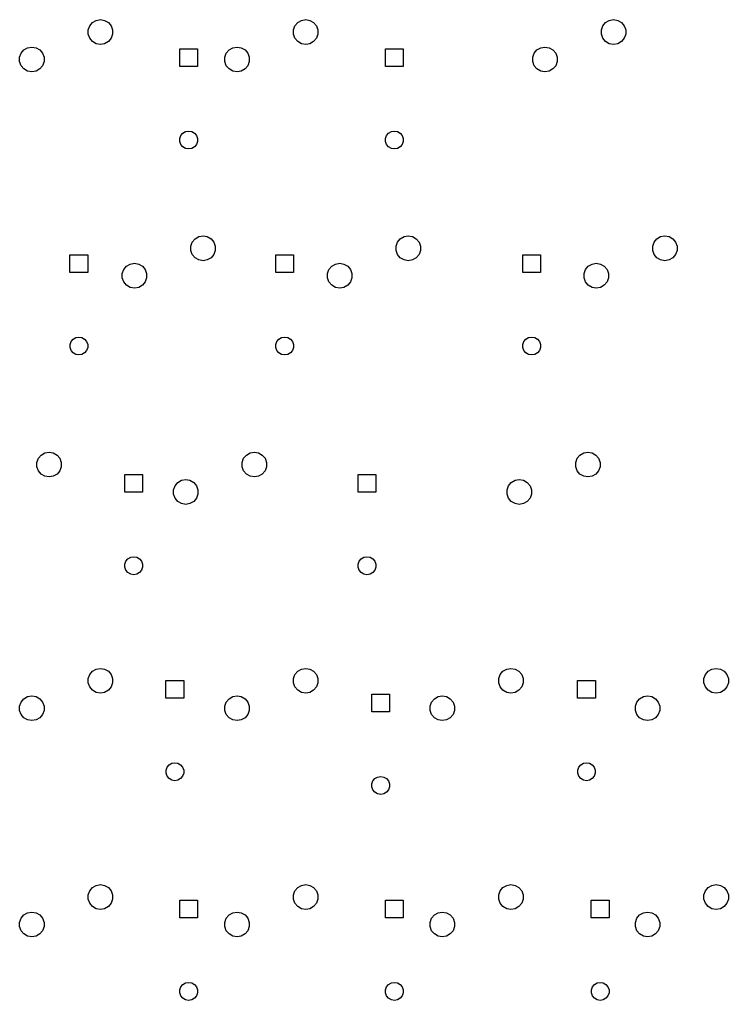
# Model space of a CAD drawing. Extents: x 48 to 327, y -250 to -138.
# Drawn here: x 261.7 to 327.3, y -244.5 to -153.8 of the extents above; entities that cross this region are included whole.
import ezdxf

# ---------------------------------------------------------------- set-up
doc = ezdxf.new("R2010")
doc.units = 0
doc.header["$MEASUREMENT"] = 0
doc.layers.add('BLACK', color=7, linetype='CONTINUOUS')

msp = doc.modelspace()

# ---------------------------------------------------------------- linework, layer by layer
at = {"layer": 'Black'}
for p, q in [((268.171, -154.346), (268.427, -154.041)), ((268.427, -154.041), (268.773, -153.842)), ((268.773, -153.842), (269.165, -153.773)), ((269.165, -153.773), (269.557, -153.842)), ((269.557, -153.842), (269.903, -154.041)), ((269.903, -154.041), (270.159, -154.346)), ((287.171, -154.346), (287.427, -154.041)), ((287.427, -154.041), (287.773, -153.842)), ((287.773, -153.842), (288.165, -153.773)), ((288.165, -153.773), (288.557, -153.842)), ((288.557, -153.842), (288.903, -154.041)), ((288.903, -154.041), (289.159, -154.346)), ((315.671, -154.346), (315.927, -154.041)), ((315.927, -154.041), (316.273, -153.842)), ((316.273, -153.842), (316.665, -153.773)), ((316.665, -153.773), (317.057, -153.842)), ((317.057, -153.842), (317.403, -154.041)), ((317.403, -154.041), (317.659, -154.346)), ((268.035, -154.721), (268.171, -154.346)), ((268.035, -155.119), (268.035, -154.721)), ((270.159, -154.346), (270.295, -154.721)), ((270.295, -154.721), (270.295, -155.119)), ((287.035, -154.721), (287.171, -154.346)), ((287.035, -155.119), (287.035, -154.721)), ((289.159, -154.346), (289.295, -154.721)), ((289.295, -154.721), (289.295, -155.119)), ((315.535, -154.721), (315.671, -154.346)), ((315.535, -155.119), (315.535, -154.721)), ((317.659, -154.346), (317.795, -154.721)), ((317.795, -154.721), (317.795, -155.119)), ((268.171, -155.494), (268.035, -155.119)), ((268.427, -155.799), (268.171, -155.494)), ((268.773, -155.998), (268.427, -155.799)), ((269.165, -156.067), (268.773, -155.998)), ((269.557, -155.998), (269.165, -156.067)), ((269.903, -155.799), (269.557, -155.998)), ((270.159, -155.494), (269.903, -155.799)), ((270.295, -155.119), (270.159, -155.494)), ((287.171, -155.494), (287.035, -155.119)), ((287.427, -155.799), (287.171, -155.494)), ((287.773, -155.998), (287.427, -155.799)), ((288.165, -156.067), (287.773, -155.998)), ((288.557, -155.998), (288.165, -156.067)), ((288.903, -155.799), (288.557, -155.998)), ((289.159, -155.494), (288.903, -155.799)), ((289.295, -155.119), (289.159, -155.494)), ((315.671, -155.494), (315.535, -155.119)), ((315.927, -155.799), (315.671, -155.494)), ((316.273, -155.998), (315.927, -155.799)), ((316.665, -156.067), (316.273, -155.998)), ((317.057, -155.998), (316.665, -156.067)), ((317.403, -155.799), (317.057, -155.998)), ((317.659, -155.494), (317.403, -155.799)), ((317.795, -155.119), (317.659, -155.494)), ((261.685, -157.261), (261.821, -156.886)), ((261.821, -156.886), (262.077, -156.581)), ((262.077, -156.581), (262.423, -156.382)), ((262.423, -156.382), (262.815, -156.313)), ((262.815, -156.313), (263.207, -156.382)), ((263.207, -156.382), (263.553, -156.581)), ((263.553, -156.581), (263.809, -156.886)), ((263.809, -156.886), (263.945, -157.261)), ((276.505, -158.115), (276.505, -156.464)), ((276.505, -156.464), (278.155, -156.464)), ((278.155, -156.464), (278.155, -158.115)), ((280.685, -157.261), (280.821, -156.886)), ((280.821, -156.886), (281.077, -156.581)), ((281.077, -156.581), (281.423, -156.382)), ((281.423, -156.382), (281.815, -156.313)), ((281.815, -156.313), (282.207, -156.382)), ((282.207, -156.382), (282.553, -156.581)), ((282.553, -156.581), (282.809, -156.886)), ((282.809, -156.886), (282.945, -157.261)), ((295.554, -158.115), (295.554, -156.464)), ((295.554, -156.464), (297.205, -156.464)), ((297.205, -156.464), (297.205, -158.115)), ((309.185, -157.261), (309.321, -156.886)), ((309.321, -156.886), (309.577, -156.581)), ((309.577, -156.581), (309.923, -156.382)), ((309.923, -156.382), (310.315, -156.313)), ((310.315, -156.313), (310.707, -156.382)), ((310.707, -156.382), (311.053, -156.581)), ((311.053, -156.581), (311.309, -156.886)), ((311.309, -156.886), (311.445, -157.261)), ((261.685, -157.659), (261.685, -157.261)), ((261.821, -158.034), (261.685, -157.659)), ((263.945, -157.659), (263.809, -158.034)), ((263.945, -157.261), (263.945, -157.659)), ((280.685, -157.659), (280.685, -157.261)), ((280.821, -158.034), (280.685, -157.659)), ((282.945, -157.659), (282.809, -158.034)), ((282.945, -157.261), (282.945, -157.659)), ((309.185, -157.659), (309.185, -157.261)), ((309.321, -158.034), (309.185, -157.659)), ((311.445, -157.659), (311.309, -158.034)), ((311.445, -157.261), (311.445, -157.659)), ((262.077, -158.339), (261.821, -158.034)), ((262.423, -158.538), (262.077, -158.339)), ((262.815, -158.607), (262.423, -158.538)), ((263.207, -158.538), (262.815, -158.607)), ((263.553, -158.339), (263.207, -158.538)), ((263.809, -158.034), (263.553, -158.339)), ((278.155, -158.115), (276.505, -158.115)), ((281.077, -158.339), (280.821, -158.034)), ((281.423, -158.538), (281.077, -158.339)), ((281.815, -158.607), (281.423, -158.538)), ((282.207, -158.538), (281.815, -158.607)), ((282.553, -158.339), (282.207, -158.538)), ((282.809, -158.034), (282.553, -158.339)), ((297.205, -158.115), (295.554, -158.115)), ((309.577, -158.339), (309.321, -158.034)), ((309.923, -158.538), (309.577, -158.339)), ((310.315, -158.607), (309.923, -158.538)), ((310.707, -158.538), (310.315, -158.607)), ((311.053, -158.339), (310.707, -158.538)), ((311.309, -158.034), (311.053, -158.339)), ((276.797, -164.275), (277.047, -164.131)), ((277.047, -164.131), (277.33, -164.081)), ((277.33, -164.081), (277.613, -164.131)), ((277.613, -164.131), (277.863, -164.275)), ((295.847, -164.275), (296.097, -164.131)), ((296.097, -164.131), (296.38, -164.081)), ((296.38, -164.081), (296.663, -164.131)), ((296.663, -164.131), (296.913, -164.275)), ((276.514, -164.766), (276.612, -164.496)), ((276.514, -165.054), (276.514, -164.766)), ((276.612, -165.324), (276.514, -165.054)), ((276.612, -164.496), (276.797, -164.275)), ((277.863, -164.275), (278.048, -164.496)), ((278.048, -164.496), (278.146, -164.766)), ((278.146, -165.054), (278.048, -165.324)), ((278.146, -164.766), (278.146, -165.054)), ((295.564, -164.766), (295.662, -164.496)), ((295.564, -165.054), (295.564, -164.766)), ((295.662, -165.324), (295.564, -165.054)), ((295.662, -164.496), (295.847, -164.275)), ((296.913, -164.275), (297.098, -164.496)), ((297.098, -164.496), (297.196, -164.766)), ((297.196, -165.054), (297.098, -165.324)), ((297.196, -164.766), (297.196, -165.054)), ((276.797, -165.545), (276.612, -165.324)), ((277.047, -165.689), (276.797, -165.545)), ((277.33, -165.739), (277.047, -165.689)), ((277.613, -165.689), (277.33, -165.739)), ((277.863, -165.545), (277.613, -165.689)), ((278.048, -165.324), (277.863, -165.545)), ((295.847, -165.545), (295.662, -165.324)), ((296.097, -165.689), (295.847, -165.545)), ((296.38, -165.739), (296.097, -165.689)), ((296.663, -165.689), (296.38, -165.739)), ((296.913, -165.545), (296.663, -165.689)), ((297.098, -165.324), (296.913, -165.545)), ((277.671, -174.346), (277.927, -174.041)), ((277.927, -174.041), (278.273, -173.842)), ((278.273, -173.842), (278.665, -173.773)), ((278.665, -173.773), (279.057, -173.842)), ((279.057, -173.842), (279.403, -174.041)), ((279.403, -174.041), (279.659, -174.346)), ((296.671, -174.346), (296.927, -174.041)), ((296.927, -174.041), (297.273, -173.842)), ((297.273, -173.842), (297.665, -173.773)), ((297.665, -173.773), (298.057, -173.842)), ((298.057, -173.842), (298.403, -174.041)), ((298.403, -174.041), (298.659, -174.346)), ((320.421, -174.346), (320.677, -174.041)), ((320.677, -174.041), (321.023, -173.842)), ((321.023, -173.842), (321.415, -173.773)), ((321.415, -173.773), (321.807, -173.842)), ((321.807, -173.842), (322.153, -174.041)), ((322.153, -174.041), (322.409, -174.346)), ((277.535, -174.721), (277.671, -174.346)), ((277.535, -175.119), (277.535, -174.721)), ((279.659, -174.346), (279.795, -174.721)), ((279.795, -174.721), (279.795, -175.119)), ((296.535, -174.721), (296.671, -174.346)), ((296.535, -175.119), (296.535, -174.721)), ((298.659, -174.346), (298.795, -174.721)), ((298.795, -174.721), (298.795, -175.119)), ((320.285, -174.721), (320.421, -174.346)), ((320.285, -175.119), (320.285, -174.721)), ((322.409, -174.346), (322.545, -174.721)), ((322.545, -174.721), (322.545, -175.119)), ((266.344, -177.165), (266.344, -175.514)), ((266.344, -175.514), (267.995, -175.514)), ((267.995, -175.514), (267.995, -177.165)), ((277.671, -175.494), (277.535, -175.119)), ((277.927, -175.799), (277.671, -175.494)), ((278.273, -175.998), (277.927, -175.799)), ((279.403, -175.799), (279.057, -175.998)), ((279.659, -175.494), (279.403, -175.799)), ((279.795, -175.119), (279.659, -175.494)), ((285.394, -177.165), (285.394, -175.514)), ((285.394, -175.514), (287.046, -175.514)), ((287.046, -175.514), (287.046, -177.165)), ((296.671, -175.494), (296.535, -175.119)), ((296.927, -175.799), (296.671, -175.494)), ((297.273, -175.998), (296.927, -175.799)), ((298.403, -175.799), (298.057, -175.998)), ((298.659, -175.494), (298.403, -175.799)), ((298.795, -175.119), (298.659, -175.494)), ((308.255, -177.165), (308.255, -175.514)), ((308.255, -175.514), (309.905, -175.514)), ((309.905, -175.514), (309.905, -177.165)), ((320.421, -175.494), (320.285, -175.119)), ((320.677, -175.799), (320.421, -175.494)), ((321.023, -175.998), (320.677, -175.799)), ((322.153, -175.799), (321.807, -175.998)), ((322.409, -175.494), (322.153, -175.799)), ((322.545, -175.119), (322.409, -175.494)), ((271.321, -176.886), (271.577, -176.581)), ((271.577, -176.581), (271.923, -176.382)), ((271.923, -176.382), (272.315, -176.313)), ((272.315, -176.313), (272.707, -176.382)), ((272.707, -176.382), (273.053, -176.581)), ((273.053, -176.581), (273.309, -176.886)), ((278.665, -176.067), (278.273, -175.998)), ((279.057, -175.998), (278.665, -176.067)), ((290.321, -176.886), (290.577, -176.581)), ((290.577, -176.581), (290.923, -176.382)), ((290.923, -176.382), (291.315, -176.313)), ((291.315, -176.313), (291.707, -176.382)), ((291.707, -176.382), (292.053, -176.581)), ((292.053, -176.581), (292.309, -176.886)), ((297.665, -176.067), (297.273, -175.998)), ((298.057, -175.998), (297.665, -176.067)), ((314.071, -176.886), (314.327, -176.581)), ((314.327, -176.581), (314.673, -176.382)), ((314.673, -176.382), (315.065, -176.313)), ((315.065, -176.313), (315.457, -176.382)), ((315.457, -176.382), (315.803, -176.581)), ((315.803, -176.581), (316.059, -176.886)), ((321.415, -176.067), (321.023, -175.998)), ((321.807, -175.998), (321.415, -176.067)), ((267.995, -177.165), (266.344, -177.165)), ((271.185, -177.261), (271.321, -176.886)), ((271.185, -177.659), (271.185, -177.261)), ((271.321, -178.034), (271.185, -177.659)), ((273.309, -176.886), (273.445, -177.261)), ((273.445, -177.659), (273.309, -178.034)), ((273.445, -177.261), (273.445, -177.659)), ((287.046, -177.165), (285.394, -177.165)), ((290.185, -177.261), (290.321, -176.886)), ((290.185, -177.659), (290.185, -177.261)), ((290.321, -178.034), (290.185, -177.659)), ((292.309, -176.886), (292.445, -177.261)), ((292.445, -177.659), (292.309, -178.034)), ((292.445, -177.261), (292.445, -177.659)), ((309.905, -177.165), (308.255, -177.165)), ((313.935, -177.261), (314.071, -176.886)), ((313.935, -177.659), (313.935, -177.261)), ((314.071, -178.034), (313.935, -177.659)), ((316.059, -176.886), (316.195, -177.261)), ((316.195, -177.659), (316.059, -178.034)), ((316.195, -177.261), (316.195, -177.659)), ((271.577, -178.339), (271.321, -178.034)), ((271.923, -178.538), (271.577, -178.339)), ((272.315, -178.607), (271.923, -178.538)), ((272.707, -178.538), (272.315, -178.607)), ((273.053, -178.339), (272.707, -178.538)), ((273.309, -178.034), (273.053, -178.339)), ((290.577, -178.339), (290.321, -178.034)), ((290.923, -178.538), (290.577, -178.339)), ((291.315, -178.607), (290.923, -178.538)), ((291.707, -178.538), (291.315, -178.607)), ((292.053, -178.339), (291.707, -178.538)), ((292.309, -178.034), (292.053, -178.339)), ((314.327, -178.339), (314.071, -178.034)), ((314.673, -178.538), (314.327, -178.339)), ((315.065, -178.607), (314.673, -178.538)), ((315.457, -178.538), (315.065, -178.607)), ((315.803, -178.339), (315.457, -178.538)), ((316.059, -178.034), (315.803, -178.339)), ((266.637, -183.325), (266.887, -183.181)), ((266.887, -183.181), (267.17, -183.131)), ((267.17, -183.131), (267.453, -183.181)), ((267.453, -183.181), (267.703, -183.325)), ((285.687, -183.325), (285.937, -183.181)), ((285.937, -183.181), (286.22, -183.131)), ((286.22, -183.131), (286.503, -183.181)), ((286.503, -183.181), (286.753, -183.325)), ((308.547, -183.325), (308.797, -183.181)), ((308.797, -183.181), (309.08, -183.131)), ((309.08, -183.131), (309.363, -183.181)), ((309.363, -183.181), (309.613, -183.325)), ((266.354, -183.816), (266.452, -183.546)), ((266.354, -184.104), (266.354, -183.816)), ((266.452, -184.374), (266.354, -184.104)), ((266.452, -183.546), (266.637, -183.325)), ((267.703, -183.325), (267.888, -183.546)), ((267.888, -183.546), (267.986, -183.816)), ((267.986, -184.104), (267.888, -184.374)), ((267.986, -183.816), (267.986, -184.104)), ((285.404, -183.816), (285.502, -183.546)), ((285.404, -184.104), (285.404, -183.816)), ((285.502, -184.374), (285.404, -184.104)), ((285.502, -183.546), (285.687, -183.325)), ((286.753, -183.325), (286.938, -183.546)), ((286.938, -183.546), (287.036, -183.816)), ((287.036, -184.104), (286.938, -184.374)), ((287.036, -183.816), (287.036, -184.104)), ((308.264, -183.816), (308.362, -183.546)), ((308.264, -184.104), (308.264, -183.816)), ((308.362, -184.374), (308.264, -184.104)), ((308.362, -183.546), (308.547, -183.325)), ((309.613, -183.325), (309.798, -183.546)), ((309.798, -183.546), (309.896, -183.816)), ((309.896, -184.104), (309.798, -184.374)), ((309.896, -183.816), (309.896, -184.104)), ((266.637, -184.595), (266.452, -184.374)), ((266.887, -184.739), (266.637, -184.595)), ((267.17, -184.789), (266.887, -184.739)), ((267.453, -184.739), (267.17, -184.789)), ((267.703, -184.595), (267.453, -184.739)), ((267.888, -184.374), (267.703, -184.595)), ((285.687, -184.595), (285.502, -184.374)), ((285.937, -184.739), (285.687, -184.595)), ((286.22, -184.789), (285.937, -184.739)), ((286.503, -184.739), (286.22, -184.789)), ((286.753, -184.595), (286.503, -184.739)), ((286.938, -184.374), (286.753, -184.595)), ((308.547, -184.595), (308.362, -184.374)), ((308.797, -184.739), (308.547, -184.595)), ((309.08, -184.789), (308.797, -184.739)), ((309.363, -184.739), (309.08, -184.789)), ((309.613, -184.595), (309.363, -184.739)), ((309.798, -184.374), (309.613, -184.595)), ((263.421, -194.346), (263.677, -194.041)), ((263.677, -194.041), (264.023, -193.842)), ((264.023, -193.842), (264.415, -193.773)), ((264.415, -193.773), (264.807, -193.842)), ((264.807, -193.842), (265.153, -194.041)), ((265.153, -194.041), (265.409, -194.346)), ((282.421, -194.346), (282.677, -194.041)), ((282.677, -194.041), (283.023, -193.842)), ((283.023, -193.842), (283.415, -193.773)), ((283.415, -193.773), (283.807, -193.842)), ((283.807, -193.842), (284.153, -194.041)), ((284.153, -194.041), (284.409, -194.346)), ((313.296, -194.346), (313.552, -194.041)), ((313.552, -194.041), (313.898, -193.842)), ((313.898, -193.842), (314.29, -193.773)), ((314.29, -193.773), (314.682, -193.842)), ((314.682, -193.842), (315.028, -194.041)), ((315.028, -194.041), (315.284, -194.346)), ((263.285, -194.721), (263.421, -194.346)), ((263.285, -195.119), (263.285, -194.721)), ((265.409, -194.346), (265.545, -194.721)), ((265.545, -194.721), (265.545, -195.119)), ((282.285, -194.721), (282.421, -194.346)), ((282.285, -195.119), (282.285, -194.721)), ((284.409, -194.346), (284.545, -194.721)), ((284.545, -194.721), (284.545, -195.119)), ((313.16, -194.721), (313.296, -194.346)), ((313.16, -195.119), (313.16, -194.721)), ((315.284, -194.346), (315.42, -194.721)), ((315.42, -194.721), (315.42, -195.119)), ((263.421, -195.494), (263.285, -195.119)), ((263.677, -195.799), (263.421, -195.494)), ((264.023, -195.998), (263.677, -195.799)), ((265.153, -195.799), (264.807, -195.998)), ((265.409, -195.494), (265.153, -195.799)), ((265.545, -195.119), (265.409, -195.494)), ((271.424, -197.486), (271.424, -195.834)), ((271.424, -195.834), (273.075, -195.834)), ((273.075, -195.834), (273.075, -197.486)), ((282.421, -195.494), (282.285, -195.119)), ((282.677, -195.799), (282.421, -195.494)), ((283.023, -195.998), (282.677, -195.799)), ((284.153, -195.799), (283.807, -195.998)), ((284.409, -195.494), (284.153, -195.799)), ((284.545, -195.119), (284.409, -195.494)), ((293.014, -197.486), (293.014, -195.834)), ((293.014, -195.834), (294.666, -195.834)), ((294.666, -195.834), (294.666, -197.486)), ((313.296, -195.494), (313.16, -195.119)), ((313.552, -195.799), (313.296, -195.494)), ((313.898, -195.998), (313.552, -195.799)), ((315.028, -195.799), (314.682, -195.998)), ((315.284, -195.494), (315.028, -195.799)), ((315.42, -195.119), (315.284, -195.494)), ((264.415, -196.067), (264.023, -195.998)), ((264.807, -195.998), (264.415, -196.067)), ((276.071, -196.886), (276.327, -196.581)), ((276.327, -196.581), (276.673, -196.382)), ((276.673, -196.382), (277.065, -196.313)), ((277.065, -196.313), (277.457, -196.382)), ((277.457, -196.382), (277.803, -196.581)), ((277.803, -196.581), (278.059, -196.886)), ((283.415, -196.067), (283.023, -195.998)), ((283.807, -195.998), (283.415, -196.067)), ((306.946, -196.886), (307.202, -196.581)), ((307.202, -196.581), (307.548, -196.382)), ((307.548, -196.382), (307.94, -196.313)), ((307.94, -196.313), (308.332, -196.382)), ((308.332, -196.382), (308.678, -196.581)), ((308.678, -196.581), (308.934, -196.886)), ((314.29, -196.067), (313.898, -195.998)), ((314.682, -195.998), (314.29, -196.067)), ((273.075, -197.486), (271.424, -197.486)), ((275.935, -197.261), (276.071, -196.886)), ((275.935, -197.659), (275.935, -197.261)), ((276.071, -198.034), (275.935, -197.659)), ((278.059, -196.886), (278.195, -197.261)), ((278.195, -197.659), (278.059, -198.034)), ((278.195, -197.261), (278.195, -197.659)), ((294.666, -197.486), (293.014, -197.486)), ((306.81, -197.261), (306.946, -196.886)), ((306.81, -197.659), (306.81, -197.261)), ((306.946, -198.034), (306.81, -197.659)), ((308.934, -196.886), (309.07, -197.261)), ((309.07, -197.659), (308.934, -198.034)), ((309.07, -197.261), (309.07, -197.659)), ((276.327, -198.339), (276.071, -198.034)), ((276.673, -198.538), (276.327, -198.339)), ((277.065, -198.607), (276.673, -198.538)), ((277.457, -198.538), (277.065, -198.607)), ((277.803, -198.339), (277.457, -198.538)), ((278.059, -198.034), (277.803, -198.339)), ((307.202, -198.339), (306.946, -198.034)), ((307.548, -198.538), (307.202, -198.339)), ((307.94, -198.607), (307.548, -198.538)), ((308.332, -198.538), (307.94, -198.607)), ((308.678, -198.339), (308.332, -198.538)), ((308.934, -198.034), (308.678, -198.339)), ((271.434, -204.136), (271.532, -203.866)), ((271.532, -203.866), (271.717, -203.645)), ((271.717, -203.645), (271.967, -203.501)), ((271.967, -203.501), (272.25, -203.451)), ((272.25, -203.451), (272.533, -203.501)), ((272.533, -203.501), (272.783, -203.645)), ((272.783, -203.645), (272.968, -203.866)), ((272.968, -203.866), (273.066, -204.136)), ((293.024, -204.136), (293.122, -203.866)), ((293.122, -203.866), (293.307, -203.645)), ((293.307, -203.645), (293.557, -203.501)), ((293.557, -203.501), (293.84, -203.451)), ((293.84, -203.451), (294.123, -203.501)), ((294.123, -203.501), (294.373, -203.645)), ((294.373, -203.645), (294.558, -203.866)), ((294.558, -203.866), (294.656, -204.136)), ((271.434, -204.424), (271.434, -204.136)), ((271.532, -204.694), (271.434, -204.424)), ((271.717, -204.915), (271.532, -204.694)), ((271.967, -205.059), (271.717, -204.915)), ((272.783, -204.915), (272.533, -205.059)), ((272.968, -204.694), (272.783, -204.915)), ((273.066, -204.424), (272.968, -204.694)), ((273.066, -204.136), (273.066, -204.424)), ((293.024, -204.424), (293.024, -204.136)), ((293.122, -204.694), (293.024, -204.424)), ((293.307, -204.915), (293.122, -204.694)), ((293.557, -205.059), (293.307, -204.915)), ((294.373, -204.915), (294.123, -205.059)), ((294.558, -204.694), (294.373, -204.915)), ((294.656, -204.424), (294.558, -204.694)), ((294.656, -204.136), (294.656, -204.424)), ((272.25, -205.109), (271.967, -205.059)), ((272.533, -205.059), (272.25, -205.109)), ((293.84, -205.109), (293.557, -205.059)), ((294.123, -205.059), (293.84, -205.109)), ((268.171, -214.346), (268.427, -214.041)), ((268.427, -214.041), (268.773, -213.842)), ((268.773, -213.842), (269.165, -213.773)), ((269.165, -213.773), (269.557, -213.842)), ((269.557, -213.842), (269.903, -214.041)), ((269.903, -214.041), (270.159, -214.346)), ((287.171, -214.346), (287.427, -214.041)), ((287.427, -214.041), (287.773, -213.842)), ((287.773, -213.842), (288.165, -213.773)), ((288.165, -213.773), (288.557, -213.842)), ((288.557, -213.842), (288.903, -214.041)), ((288.903, -214.041), (289.159, -214.346)), ((306.171, -214.346), (306.427, -214.041)), ((306.427, -214.041), (306.773, -213.842)), ((306.773, -213.842), (307.165, -213.773)), ((307.165, -213.773), (307.557, -213.842)), ((307.557, -213.842), (307.903, -214.041)), ((307.903, -214.041), (308.159, -214.346)), ((325.171, -214.346), (325.427, -214.041)), ((325.427, -214.041), (325.773, -213.842)), ((325.773, -213.842), (326.165, -213.773)), ((326.165, -213.773), (326.557, -213.842)), ((326.557, -213.842), (326.903, -214.041)), ((326.903, -214.041), (327.159, -214.346)), ((268.035, -214.721), (268.171, -214.346)), ((268.035, -215.119), (268.035, -214.721)), ((270.159, -214.346), (270.295, -214.721)), ((270.295, -214.721), (270.295, -215.119)), ((275.234, -216.535), (275.234, -214.885)), ((275.234, -214.885), (276.885, -214.885)), ((276.885, -214.885), (276.885, -216.535)), ((287.035, -214.721), (287.171, -214.346)), ((287.035, -215.119), (287.035, -214.721)), ((289.159, -214.346), (289.295, -214.721)), ((289.295, -214.721), (289.295, -215.119)), ((306.035, -214.721), (306.171, -214.346)), ((306.035, -215.119), (306.035, -214.721)), ((308.159, -214.346), (308.295, -214.721)), ((308.295, -214.721), (308.295, -215.119)), ((313.334, -216.535), (313.334, -214.885)), ((313.334, -214.885), (314.986, -214.885)), ((314.986, -214.885), (314.986, -216.535)), ((325.035, -214.721), (325.171, -214.346)), ((325.035, -215.119), (325.035, -214.721)), ((327.159, -214.346), (327.295, -214.721)), ((327.295, -214.721), (327.295, -215.119)), ((268.171, -215.494), (268.035, -215.119)), ((268.427, -215.799), (268.171, -215.494)), ((268.773, -215.998), (268.427, -215.799)), ((269.903, -215.799), (269.557, -215.998)), ((270.159, -215.494), (269.903, -215.799)), ((270.295, -215.119), (270.159, -215.494)), ((287.171, -215.494), (287.035, -215.119)), ((287.427, -215.799), (287.171, -215.494)), ((287.773, -215.998), (287.427, -215.799)), ((288.903, -215.799), (288.557, -215.998)), ((289.159, -215.494), (288.903, -215.799)), ((289.295, -215.119), (289.159, -215.494)), ((306.171, -215.494), (306.035, -215.119)), ((306.427, -215.799), (306.171, -215.494)), ((306.773, -215.998), (306.427, -215.799)), ((307.903, -215.799), (307.557, -215.998)), ((308.159, -215.494), (307.903, -215.799)), ((308.295, -215.119), (308.159, -215.494)), ((325.171, -215.494), (325.035, -215.119)), ((325.427, -215.799), (325.171, -215.494)), ((325.773, -215.998), (325.427, -215.799)), ((326.903, -215.799), (326.557, -215.998)), ((327.159, -215.494), (326.903, -215.799)), ((327.295, -215.119), (327.159, -215.494)), ((261.821, -216.886), (262.077, -216.581)), ((262.077, -216.581), (262.423, -216.382)), ((262.423, -216.382), (262.815, -216.313)), ((262.815, -216.313), (263.207, -216.382)), ((263.207, -216.382), (263.553, -216.581)), ((263.553, -216.581), (263.809, -216.886)), ((269.165, -216.067), (268.773, -215.998)), ((269.557, -215.998), (269.165, -216.067)), ((276.885, -216.535), (275.234, -216.535)), ((280.821, -216.886), (281.077, -216.581)), ((281.077, -216.581), (281.423, -216.382)), ((281.423, -216.382), (281.815, -216.313)), ((281.815, -216.313), (282.207, -216.382)), ((282.207, -216.382), (282.553, -216.581)), ((282.553, -216.581), (282.809, -216.886)), ((288.165, -216.067), (287.773, -215.998)), ((288.557, -215.998), (288.165, -216.067)), ((294.284, -217.805), (294.284, -216.154)), ((294.284, -216.154), (295.935, -216.154)), ((295.935, -216.154), (295.935, -217.805)), ((299.821, -216.886), (300.077, -216.581)), ((300.077, -216.581), (300.423, -216.382)), ((300.423, -216.382), (300.815, -216.313)), ((300.815, -216.313), (301.207, -216.382)), ((301.207, -216.382), (301.553, -216.581)), ((301.553, -216.581), (301.809, -216.886)), ((307.165, -216.067), (306.773, -215.998)), ((307.557, -215.998), (307.165, -216.067)), ((314.986, -216.535), (313.334, -216.535)), ((318.821, -216.886), (319.077, -216.581)), ((319.077, -216.581), (319.423, -216.382)), ((319.423, -216.382), (319.815, -216.313)), ((319.815, -216.313), (320.207, -216.382)), ((320.207, -216.382), (320.553, -216.581)), ((320.553, -216.581), (320.809, -216.886)), ((326.165, -216.067), (325.773, -215.998)), ((326.557, -215.998), (326.165, -216.067)), ((261.685, -217.261), (261.821, -216.886)), ((261.685, -217.659), (261.685, -217.261)), ((261.821, -218.034), (261.685, -217.659)), ((263.809, -216.886), (263.945, -217.261)), ((263.945, -217.659), (263.809, -218.034)), ((263.945, -217.261), (263.945, -217.659)), ((280.685, -217.261), (280.821, -216.886)), ((280.685, -217.659), (280.685, -217.261)), ((280.821, -218.034), (280.685, -217.659)), ((282.809, -216.886), (282.945, -217.261)), ((282.945, -217.659), (282.809, -218.034)), ((282.945, -217.261), (282.945, -217.659)), ((299.685, -217.261), (299.821, -216.886)), ((299.685, -217.659), (299.685, -217.261)), ((299.821, -218.034), (299.685, -217.659)), ((301.809, -216.886), (301.945, -217.261)), ((301.945, -217.659), (301.809, -218.034)), ((301.945, -217.261), (301.945, -217.659)), ((318.685, -217.261), (318.821, -216.886)), ((318.685, -217.659), (318.685, -217.261)), ((318.821, -218.034), (318.685, -217.659)), ((320.809, -216.886), (320.945, -217.261)), ((320.945, -217.659), (320.809, -218.034)), ((320.945, -217.261), (320.945, -217.659)), ((262.077, -218.339), (261.821, -218.034)), ((262.423, -218.538), (262.077, -218.339)), ((262.815, -218.607), (262.423, -218.538)), ((263.207, -218.538), (262.815, -218.607)), ((263.553, -218.339), (263.207, -218.538)), ((263.809, -218.034), (263.553, -218.339)), ((281.077, -218.339), (280.821, -218.034)), ((281.423, -218.538), (281.077, -218.339)), ((281.815, -218.607), (281.423, -218.538)), ((282.207, -218.538), (281.815, -218.607)), ((282.553, -218.339), (282.207, -218.538)), ((282.809, -218.034), (282.553, -218.339)), ((295.935, -217.805), (294.284, -217.805)), ((300.077, -218.339), (299.821, -218.034)), ((300.423, -218.538), (300.077, -218.339)), ((300.815, -218.607), (300.423, -218.538)), ((301.207, -218.538), (300.815, -218.607)), ((301.553, -218.339), (301.207, -218.538)), ((301.809, -218.034), (301.553, -218.339)), ((319.077, -218.339), (318.821, -218.034)), ((319.423, -218.538), (319.077, -218.339)), ((319.815, -218.607), (319.423, -218.538)), ((320.207, -218.538), (319.815, -218.607)), ((320.553, -218.339), (320.207, -218.538)), ((320.809, -218.034), (320.553, -218.339)), ((275.244, -223.186), (275.342, -222.916)), ((275.342, -222.916), (275.527, -222.695)), ((275.527, -222.695), (275.777, -222.551)), ((275.777, -222.551), (276.06, -222.501)), ((276.06, -222.501), (276.343, -222.551)), ((276.343, -222.551), (276.593, -222.695)), ((276.593, -222.695), (276.778, -222.916)), ((276.778, -222.916), (276.876, -223.186)), ((313.344, -223.186), (313.442, -222.916)), ((313.442, -222.916), (313.627, -222.695)), ((313.627, -222.695), (313.877, -222.551)), ((313.877, -222.551), (314.16, -222.501)), ((314.16, -222.501), (314.443, -222.551)), ((314.443, -222.551), (314.693, -222.695)), ((314.693, -222.695), (314.878, -222.916)), ((314.878, -222.916), (314.976, -223.186)), ((275.244, -223.474), (275.244, -223.186)), ((275.342, -223.744), (275.244, -223.474)), ((275.527, -223.965), (275.342, -223.744)), ((275.777, -224.109), (275.527, -223.965)), ((276.593, -223.965), (276.343, -224.109)), ((276.778, -223.744), (276.593, -223.965)), ((276.876, -223.474), (276.778, -223.744)), ((276.876, -223.186), (276.876, -223.474)), ((294.392, -224.186), (294.577, -223.965)), ((294.577, -223.965), (294.827, -223.821)), ((294.827, -223.821), (295.11, -223.771)), ((295.11, -223.771), (295.393, -223.821)), ((295.393, -223.821), (295.643, -223.965)), ((295.643, -223.965), (295.828, -224.186)), ((313.344, -223.474), (313.344, -223.186)), ((313.442, -223.744), (313.344, -223.474)), ((313.627, -223.965), (313.442, -223.744)), ((313.877, -224.109), (313.627, -223.965)), ((314.693, -223.965), (314.443, -224.109)), ((314.878, -223.744), (314.693, -223.965)), ((314.976, -223.474), (314.878, -223.744)), ((314.976, -223.186), (314.976, -223.474)), ((276.06, -224.159), (275.777, -224.109)), ((276.343, -224.109), (276.06, -224.159)), ((294.294, -224.456), (294.392, -224.186)), ((294.294, -224.744), (294.294, -224.456)), ((294.392, -225.014), (294.294, -224.744)), ((295.828, -224.186), (295.926, -224.456)), ((295.926, -224.744), (295.828, -225.014)), ((295.926, -224.456), (295.926, -224.744)), ((314.16, -224.159), (313.877, -224.109)), ((314.443, -224.109), (314.16, -224.159)), ((294.577, -225.235), (294.392, -225.014)), ((294.827, -225.379), (294.577, -225.235)), ((295.11, -225.429), (294.827, -225.379)), ((295.393, -225.379), (295.11, -225.429)), ((295.643, -225.235), (295.393, -225.379)), ((295.828, -225.014), (295.643, -225.235)), ((268.427, -234.041), (268.773, -233.842)), ((268.773, -233.842), (269.165, -233.773)), ((269.165, -233.773), (269.557, -233.842)), ((269.557, -233.842), (269.903, -234.041)), ((287.427, -234.041), (287.773, -233.842)), ((287.773, -233.842), (288.165, -233.773)), ((288.165, -233.773), (288.557, -233.842)), ((288.557, -233.842), (288.903, -234.041)), ((306.427, -234.041), (306.773, -233.842)), ((306.773, -233.842), (307.165, -233.773)), ((307.165, -233.773), (307.557, -233.842)), ((307.557, -233.842), (307.903, -234.041)), ((325.427, -234.041), (325.773, -233.842)), ((325.773, -233.842), (326.165, -233.773)), ((326.165, -233.773), (326.557, -233.842)), ((326.557, -233.842), (326.903, -234.041)), ((268.035, -234.721), (268.171, -234.346)), ((268.035, -235.119), (268.035, -234.721)), ((268.171, -234.346), (268.427, -234.041)), ((269.903, -234.041), (270.159, -234.346)), ((270.159, -234.346), (270.295, -234.721)), ((270.295, -234.721), (270.295, -235.119)), ((287.035, -234.721), (287.171, -234.346)), ((287.035, -235.119), (287.035, -234.721)), ((287.171, -234.346), (287.427, -234.041)), ((288.903, -234.041), (289.159, -234.346)), ((289.159, -234.346), (289.295, -234.721)), ((289.295, -234.721), (289.295, -235.119)), ((306.035, -234.721), (306.171, -234.346)), ((306.035, -235.119), (306.035, -234.721)), ((306.171, -234.346), (306.427, -234.041)), ((307.903, -234.041), (308.159, -234.346)), ((308.159, -234.346), (308.295, -234.721)), ((308.295, -234.721), (308.295, -235.119)), ((325.035, -234.721), (325.171, -234.346)), ((325.035, -235.119), (325.035, -234.721)), ((325.171, -234.346), (325.427, -234.041)), ((326.903, -234.041), (327.159, -234.346)), ((327.159, -234.346), (327.295, -234.721)), ((327.295, -234.721), (327.295, -235.119)), ((268.171, -235.494), (268.035, -235.119)), ((268.427, -235.799), (268.171, -235.494)), ((268.773, -235.998), (268.427, -235.799)), ((269.903, -235.799), (269.557, -235.998)), ((270.159, -235.494), (269.903, -235.799)), ((270.295, -235.119), (270.159, -235.494)), ((276.505, -236.855), (276.505, -235.204)), ((276.505, -235.204), (278.155, -235.204)), ((278.155, -235.204), (278.155, -236.855)), ((287.171, -235.494), (287.035, -235.119)), ((287.427, -235.799), (287.171, -235.494)), ((287.773, -235.998), (287.427, -235.799)), ((288.903, -235.799), (288.557, -235.998)), ((289.159, -235.494), (288.903, -235.799)), ((289.295, -235.119), (289.159, -235.494)), ((295.554, -236.855), (295.554, -235.204)), ((295.554, -235.204), (297.205, -235.204)), ((297.205, -235.204), (297.205, -236.855)), ((306.171, -235.494), (306.035, -235.119)), ((306.427, -235.799), (306.171, -235.494)), ((306.773, -235.998), (306.427, -235.799)), ((307.903, -235.799), (307.557, -235.998)), ((308.159, -235.494), (307.903, -235.799)), ((308.295, -235.119), (308.159, -235.494)), ((314.604, -236.855), (314.604, -235.204)), ((314.604, -235.204), (316.255, -235.204)), ((316.255, -235.204), (316.255, -236.855)), ((325.171, -235.494), (325.035, -235.119)), ((325.427, -235.799), (325.171, -235.494)), ((325.773, -235.998), (325.427, -235.799)), ((326.903, -235.799), (326.557, -235.998)), ((327.159, -235.494), (326.903, -235.799)), ((327.295, -235.119), (327.159, -235.494)), ((261.821, -236.886), (262.077, -236.581)), ((262.077, -236.581), (262.423, -236.382)), ((262.423, -236.382), (262.815, -236.313)), ((262.815, -236.313), (263.207, -236.382)), ((263.207, -236.382), (263.553, -236.581)), ((263.553, -236.581), (263.809, -236.886)), ((269.165, -236.067), (268.773, -235.998)), ((269.557, -235.998), (269.165, -236.067)), ((280.821, -236.886), (281.077, -236.581)), ((281.077, -236.581), (281.423, -236.382)), ((281.423, -236.382), (281.815, -236.313)), ((281.815, -236.313), (282.207, -236.382)), ((282.207, -236.382), (282.553, -236.581)), ((282.553, -236.581), (282.809, -236.886)), ((288.165, -236.067), (287.773, -235.998)), ((288.557, -235.998), (288.165, -236.067)), ((299.821, -236.886), (300.077, -236.581)), ((300.077, -236.581), (300.423, -236.382)), ((300.423, -236.382), (300.815, -236.313)), ((300.815, -236.313), (301.207, -236.382)), ((301.207, -236.382), (301.553, -236.581)), ((301.553, -236.581), (301.809, -236.886)), ((307.165, -236.067), (306.773, -235.998)), ((307.557, -235.998), (307.165, -236.067)), ((318.821, -236.886), (319.077, -236.581)), ((319.077, -236.581), (319.423, -236.382)), ((319.423, -236.382), (319.815, -236.313)), ((319.815, -236.313), (320.207, -236.382)), ((320.207, -236.382), (320.553, -236.581)), ((320.553, -236.581), (320.809, -236.886)), ((326.165, -236.067), (325.773, -235.998)), ((326.557, -235.998), (326.165, -236.067)), ((261.685, -237.261), (261.821, -236.886)), ((261.685, -237.659), (261.685, -237.261)), ((263.809, -236.886), (263.945, -237.261)), ((263.945, -237.261), (263.945, -237.659)), ((278.155, -236.855), (276.505, -236.855)), ((280.685, -237.261), (280.821, -236.886)), ((280.685, -237.659), (280.685, -237.261)), ((282.809, -236.886), (282.945, -237.261)), ((282.945, -237.261), (282.945, -237.659)), ((297.205, -236.855), (295.554, -236.855)), ((299.685, -237.261), (299.821, -236.886)), ((299.685, -237.659), (299.685, -237.261)), ((301.809, -236.886), (301.945, -237.261)), ((301.945, -237.261), (301.945, -237.659)), ((316.255, -236.855), (314.604, -236.855)), ((318.685, -237.261), (318.821, -236.886)), ((318.685, -237.659), (318.685, -237.261)), ((320.809, -236.886), (320.945, -237.261)), ((320.945, -237.261), (320.945, -237.659)), ((261.821, -238.034), (261.685, -237.659)), ((262.077, -238.339), (261.821, -238.034)), ((262.423, -238.538), (262.077, -238.339)), ((262.815, -238.607), (262.423, -238.538)), ((263.207, -238.538), (262.815, -238.607)), ((263.553, -238.339), (263.207, -238.538)), ((263.809, -238.034), (263.553, -238.339)), ((263.945, -237.659), (263.809, -238.034)), ((280.821, -238.034), (280.685, -237.659)), ((281.077, -238.339), (280.821, -238.034)), ((281.423, -238.538), (281.077, -238.339)), ((281.815, -238.607), (281.423, -238.538)), ((282.207, -238.538), (281.815, -238.607)), ((282.553, -238.339), (282.207, -238.538)), ((282.809, -238.034), (282.553, -238.339)), ((282.945, -237.659), (282.809, -238.034)), ((299.821, -238.034), (299.685, -237.659)), ((300.077, -238.339), (299.821, -238.034)), ((300.423, -238.538), (300.077, -238.339)), ((300.815, -238.607), (300.423, -238.538)), ((301.207, -238.538), (300.815, -238.607)), ((301.553, -238.339), (301.207, -238.538)), ((301.809, -238.034), (301.553, -238.339)), ((301.945, -237.659), (301.809, -238.034)), ((318.821, -238.034), (318.685, -237.659)), ((319.077, -238.339), (318.821, -238.034)), ((319.423, -238.538), (319.077, -238.339)), ((319.815, -238.607), (319.423, -238.538)), ((320.207, -238.538), (319.815, -238.607)), ((320.553, -238.339), (320.207, -238.538)), ((320.809, -238.034), (320.553, -238.339)), ((320.945, -237.659), (320.809, -238.034)), ((276.612, -243.236), (276.797, -243.015)), ((276.797, -243.015), (277.047, -242.871)), ((277.047, -242.871), (277.33, -242.821)), ((277.33, -242.821), (277.613, -242.871)), ((277.613, -242.871), (277.863, -243.015)), ((277.863, -243.015), (278.048, -243.236)), ((295.662, -243.236), (295.847, -243.015)), ((295.847, -243.015), (296.097, -242.871)), ((296.097, -242.871), (296.38, -242.821)), ((296.38, -242.821), (296.663, -242.871)), ((296.663, -242.871), (296.913, -243.015)), ((296.913, -243.015), (297.098, -243.236)), ((314.712, -243.236), (314.897, -243.015)), ((314.897, -243.015), (315.147, -242.871)), ((315.147, -242.871), (315.43, -242.821)), ((315.43, -242.821), (315.713, -242.871)), ((315.713, -242.871), (315.963, -243.015)), ((315.963, -243.015), (316.148, -243.236)), ((276.514, -243.506), (276.612, -243.236)), ((276.514, -243.794), (276.514, -243.506)), ((276.612, -244.064), (276.514, -243.794)), ((278.048, -243.236), (278.146, -243.506)), ((278.146, -243.794), (278.048, -244.064)), ((278.146, -243.506), (278.146, -243.794)), ((295.564, -243.506), (295.662, -243.236)), ((295.564, -243.794), (295.564, -243.506)), ((295.662, -244.064), (295.564, -243.794)), ((297.098, -243.236), (297.196, -243.506)), ((297.196, -243.794), (297.098, -244.064)), ((297.196, -243.506), (297.196, -243.794)), ((314.614, -243.506), (314.712, -243.236)), ((314.614, -243.794), (314.614, -243.506)), ((314.712, -244.064), (314.614, -243.794)), ((316.148, -243.236), (316.246, -243.506)), ((316.246, -243.794), (316.148, -244.064)), ((316.246, -243.506), (316.246, -243.794)), ((276.797, -244.285), (276.612, -244.064)), ((277.047, -244.429), (276.797, -244.285)), ((277.33, -244.479), (277.047, -244.429)), ((277.613, -244.429), (277.33, -244.479)), ((277.863, -244.285), (277.613, -244.429)), ((278.048, -244.064), (277.863, -244.285)), ((295.847, -244.285), (295.662, -244.064)), ((296.097, -244.429), (295.847, -244.285)), ((296.38, -244.479), (296.097, -244.429)), ((296.663, -244.429), (296.38, -244.479)), ((296.913, -244.285), (296.663, -244.429)), ((297.098, -244.064), (296.913, -244.285)), ((314.897, -244.285), (314.712, -244.064)), ((315.147, -244.429), (314.897, -244.285)), ((315.43, -244.479), (315.147, -244.429)), ((315.713, -244.429), (315.43, -244.479)), ((315.963, -244.285), (315.713, -244.429)), ((316.148, -244.064), (315.963, -244.285))]:
    msp.add_line(p, q, dxfattribs=at)

doc.saveas('drawing.dxf')
